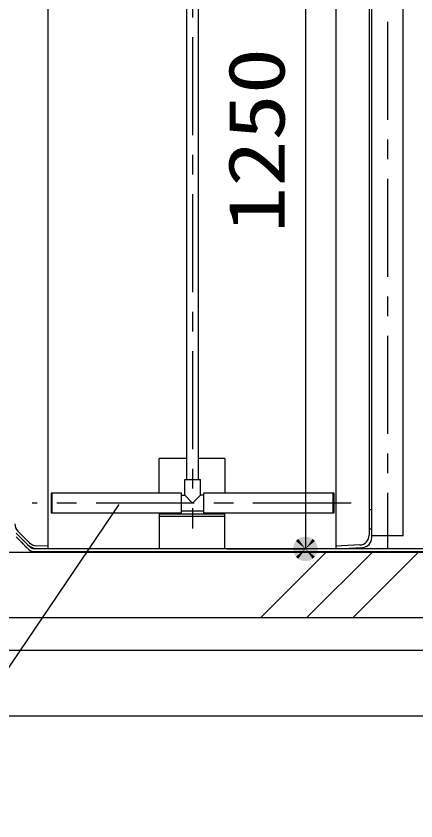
# Model space of a CAD drawing. Units: millimetres, scale not verified. Extents: x -22761 to 8910, y -6308 to 6308.
# Drawn here: x -3940 to -3329, y -4006 to -2776 of the extents above; entities that cross this region are included whole.
import ezdxf
from ezdxf.enums import TextEntityAlignment as Align

# ---------------------------------------------------------------- set-up
doc = ezdxf.new("R2010")
doc.units = ezdxf.units.MM
doc.header["$LTSCALE"] = 30
doc.linetypes.add('CHAIN1', pattern=[8, 5, -1, 1, -1])
for name, color, linetype, lineweight in [('0-2_空気管', 3, 'Continuous', 25), ('0-3_機器', 3, 'Continuous', 25), ('0-F_00クル-フ-6寸法', 132, 'Continuous', 25)]:
    doc.layers.add(name, color=color, linetype=linetype, lineweight=lineweight)
doc.styles.add('ＭＳ ゴシック', font='')
doc.styles.get('ＭＳ ゴシック').set_extended_font_data('MS Gothic')

msp = doc.modelspace()

# ---------------------------------------------------------------- linework, layer by layer
at = {"layer": '0-2_空気管', "linetype": 'CHAIN1'}
for p, q in [((-3372.33, -2065.11), (-3372.33, -3590.71)), ((-3670.52, -2088.51), (-3670.52, -3559.71)), ((-3428.08, -3520.71), (-3915.77, -3520.71))]:
    msp.add_line(p, q, dxfattribs=at)
at = {"layer": '0-2_空気管'}
for p, q in [((-3679.52, -2163.51), (-3679.52, -3484.71)), ((-3661.52, -3484.71), (-3661.52, -2165.43)), ((-3451.32, -2167.83), (-3451.32, -3590.71)), ((-3400.32, -2177.83), (-3400.32, -3569.8)), ((-3396.32, -3573.59), (-3396.32, -2177.83)), ((-3396.33, -3570.71), (-3396.33, -2259.71)), ((-3348.33, -3570.71), (-3348.33, -2259.71)), ((-3721.32, -3505.71), (-3721.32, -3452.59)), ((-3679.52, -3452.59), (-3721.32, -3452.59)), ((-3621.32, -3452.59), (-3661.52, -3452.59)), ((-3621.32, -3452.59), (-3621.32, -3505.71)), ((-3682.52, -3484.71), (-3658.52, -3484.71)), ((-3682.52, -3508.71), (-3682.52, -3484.71)), ((-3658.52, -3508.71), (-3658.52, -3484.71)), ((-3887.02, -3505.71), (-3887.02, -3535.71)), ((-3885.52, -3505.71), (-3885.52, -3535.71)), ((-3687.52, -3508.71), (-3682.52, -3508.71)), ((-3653.52, -3508.71), (-3658.52, -3508.71)), ((-3454.02, -3505.71), (-3653.52, -3505.71)), ((-3455.52, -3535.71), (-3455.52, -3505.71)), ((-3454.02, -3535.71), (-3454.02, -3505.71)), ((-3887.02, -3535.71), (-3687.52, -3535.71)), ((-3721.32, -3535.71), (-3721.32, -3590.71)), ((-3621.32, -3537.71), (-3721.32, -3537.71)), ((-3721.32, -3540.71), (-3621.32, -3540.71)), ((-3687.52, -3532.71), (-3653.52, -3532.71)), ((-3621.32, -3590.71), (-3621.32, -3535.71)), ((-3400.32, -3530.71), (-3396.32, -3530.71)), ((-3940.46, -3566.57), (-3922.97, -3584.07)), ((-3920.14, -3581.24), (-3937.64, -3563.74)), ((-3396.32, -3560.71), (-3400.32, -3560.71)), ((-3348.33, -3570.71), (-3396.33, -3570.71)), ((-3891.33, -3586.71), (-3909.52, -3585.91)), ((-3414.54, -3584.78), (-3451.32, -3586.71)), ((-3451.32, -3590.71), (-3410.54, -3588.57))]:
    msp.add_line(p, q, dxfattribs=at)
for points in [[(-3909.69, -3589.91), (-3891.33, -3590.71), (-3891.33, -2350.71)], [(-3687.52, -3535.71), (-3687.52, -3505.71), (-3887.02, -3505.71)], [(-3682.52, -3508.71), (-3670.52, -3520.71), (-3658.52, -3508.71)], [(-3653.52, -3505.71), (-3653.52, -3535.71), (-3454.02, -3535.71)], [(-3783.42, -3523.08), (-4111.18, -4006.49), (-4491.62, -4006.49)], [(-3919.92, -3587.12), (-3920.93, -3586.11), (-3921.35, -3585.69), (-3921.8, -3585.24), (-3922.28, -3584.76), (-3923.78, -3583.26), (-3924.29, -3582.75), (-3925.93, -3581.12), (-3926.53, -3580.52), (-3928.59, -3578.45), (-3929.37, -3577.68), (-3930.17, -3576.89), (-3930.97, -3576.08), (-3932.56, -3574.5), (-3933.3, -3573.75), (-3934, -3573.05), (-3934.65, -3572.42), (-3936.73, -3570.33), (-3937.18, -3569.89), (-3938.85, -3568.21), (-3939.25, -3567.81), (-3940.58, -3566.48)], [(-3940.55, -3572.17), (-3940.19, -3572.54), (-3939.8, -3572.92), (-3938.19, -3574.52), (-3937.77, -3574.95), (-3937.32, -3575.4), (-3936.84, -3575.87), (-3936.32, -3576.39), (-3935.76, -3576.96), (-3933.75, -3578.96), (-3933, -3579.71), (-3932.22, -3580.48), (-3929.93, -3582.77), (-3929.22, -3583.48), (-3927.94, -3584.76), (-3927.36, -3585.34), (-3926.28, -3586.42), (-3925.78, -3586.92), (-3925.29, -3587.42), (-3924.8, -3587.9), (-3923.37, -3589.32), (-3922.93, -3589.76), (-3920.91, -3591.79), (-3920.75, -3591.94), (-3920.61, -3592.08), (-3920.52, -3592.17), (-3920.42, -3592.27), (-3920.31, -3592.37)], [(-3222.34, -3590.71), (-3912.61, -3590.71), (-3912.74, -3590.71), (-3912.87, -3590.7), (-3913.02, -3590.7), (-3913.18, -3590.69), (-3913.34, -3590.68), (-3913.51, -3590.67), (-3913.67, -3590.65), (-3913.84, -3590.62), (-3914.01, -3590.59), (-3914.19, -3590.56), (-3914.37, -3590.51), (-3914.57, -3590.46), (-3914.78, -3590.4), (-3915, -3590.32), (-3915.24, -3590.24), (-3915.5, -3590.14), (-3915.76, -3590.04), (-3916.02, -3589.93), (-3916.28, -3589.82), (-3916.54, -3589.71), (-3916.79, -3589.59), (-3917.02, -3589.48), (-3917.23, -3589.38), (-3917.42, -3589.27), (-3917.59, -3589.17), (-3917.76, -3589.07), (-3917.9, -3588.98), (-3918.04, -3588.88), (-3918.18, -3588.77), (-3918.3, -3588.67), (-3918.43, -3588.57), (-3918.55, -3588.47), (-3918.66, -3588.36), (-3918.77, -3588.26), (-3918.87, -3588.17), (-3918.96, -3588.08), (-3919.25, -3587.78), (-3919.92, -3587.12)], [(-3920.31, -3592.37), (-3920.19, -3592.47), (-3920.07, -3592.58), (-3919.94, -3592.69), (-3919.81, -3592.79), (-3919.68, -3592.89), (-3919.54, -3592.99), (-3919.38, -3593.09), (-3919.22, -3593.19), (-3919.04, -3593.29), (-3918.85, -3593.39), (-3918.64, -3593.5), (-3918.41, -3593.61), (-3918.16, -3593.72), (-3917.91, -3593.84), (-3917.64, -3593.95), (-3917.38, -3594.06), (-3917.12, -3594.15), (-3916.86, -3594.25), (-3916.62, -3594.33), (-3916.4, -3594.4), (-3916.19, -3594.47), (-3916, -3594.52), (-3915.81, -3594.56), (-3915.64, -3594.6), (-3915.47, -3594.62), (-3915.3, -3594.65), (-3915.14, -3594.67), (-3914.98, -3594.68), (-3914.82, -3594.69), (-3914.66, -3594.7), (-3914.52, -3594.71), (-3914.38, -3594.71), (-3222.34, -3594.71)]]:
    msp.add_lwpolyline(points, dxfattribs=at)
for centre, radius, start, end in [((-3926.32, -3552.43), 16, 180, 225), ((-3415.32, -3569.8), 15, 273, 0), ((-3411.32, -3573.59), 15, 273, 0), ((-3908.82, -3569.93), 20, 225, 267.5), ((-3908.82, -3569.93), 16, 225, 267.5)]:
    msp.add_arc(centre, radius, start, end, dxfattribs=at)
at = {"layer": '0-3_機器', "color": 2}
for p, q in [((-5806.32, -3595.71), (-3036.3, -3595.71)), ((-3566.15, -3695.71), (-3466.15, -3595.71)), ((-3495.44, -3695.71), (-3395.44, -3595.71)), ((-3424.73, -3695.71), (-3324.73, -3595.71)), ((-5856.32, -3695.71), (-2986.3, -3695.71)), ((-5856.32, -3745.71), (-2986.3, -3745.71)), ((-5856.32, -3845.71), (-2986.3, -3845.71))]:
    msp.add_line(p, q, dxfattribs=at)
at = {"layer": '0-F_00クル-フ-6寸法', "color": 4}
for p in [(-3497.83, -2340.71), (-3617.83, -3590.71)]:
    msp.add_line(p, (-3497.83, -3590.71), dxfattribs=at)
at = {"layer": '0-F_00クル-フ-6寸法'}
for points in [[(-3497.83, -3590.71), (-3513.66, -3580.66), (-3512.28, -3578.76)], [(-3497.83, -3590.71), (-3512.28, -3578.76), (-3510.67, -3577.04)], [(-3497.83, -3590.71), (-3510.67, -3577.04), (-3508.85, -3575.54)], [(-3497.83, -3590.71), (-3508.85, -3575.54), (-3506.86, -3574.28)], [(-3497.83, -3590.71), (-3506.86, -3574.28), (-3504.73, -3573.28)], [(-3497.83, -3590.71), (-3504.73, -3573.28), (-3502.49, -3572.55)], [(-3497.83, -3590.71), (-3502.49, -3572.55), (-3500.18, -3572.11)], [(-3497.83, -3590.71), (-3500.18, -3572.11), (-3497.83, -3571.96)], [(-3497.83, -3590.71), (-3497.83, -3571.96), (-3495.48, -3572.11)], [(-3497.83, -3590.71), (-3495.48, -3572.11), (-3493.17, -3572.55)], [(-3497.83, -3590.71), (-3493.17, -3572.55), (-3490.93, -3573.28)], [(-3497.83, -3590.71), (-3490.93, -3573.28), (-3488.8, -3574.28)], [(-3497.83, -3590.71), (-3488.8, -3574.28), (-3486.81, -3575.54)], [(-3497.83, -3590.71), (-3486.81, -3575.54), (-3485, -3577.04)], [(-3497.83, -3590.71), (-3485, -3577.04), (-3483.38, -3578.76)], [(-3497.83, -3590.71), (-3483.38, -3578.76), (-3482, -3580.66)], [(-3497.83, -3590.71), (-3516.54, -3589.53), (-3516.25, -3587.2)], [(-3497.83, -3590.71), (-3516.54, -3591.89), (-3516.54, -3589.53)], [(-3497.83, -3590.71), (-3516.25, -3594.22), (-3516.54, -3591.89)], [(-3497.83, -3590.71), (-3516.25, -3587.2), (-3515.66, -3584.92)], [(-3497.83, -3590.71), (-3515.66, -3596.5), (-3516.25, -3594.22)], [(-3497.83, -3590.71), (-3515.66, -3584.92), (-3514.8, -3582.73)], [(-3497.83, -3590.71), (-3514.8, -3598.69), (-3515.66, -3596.5)], [(-3497.83, -3590.71), (-3514.8, -3582.73), (-3513.66, -3580.66)], [(-3497.83, -3590.71), (-3513.66, -3600.76), (-3514.8, -3598.69)], [(-3497.83, -3590.71), (-3512.28, -3602.66), (-3513.66, -3600.76)], [(-3497.83, -3590.71), (-3510.67, -3604.38), (-3512.28, -3602.66)], [(-3497.83, -3590.71), (-3508.85, -3605.88), (-3510.67, -3604.38)], [(-3497.83, -3590.71), (-3506.86, -3607.14), (-3508.85, -3605.88)], [(-3497.83, -3590.71), (-3504.73, -3608.14), (-3506.86, -3607.14)], [(-3497.83, -3590.71), (-3502.49, -3608.87), (-3504.73, -3608.14)], [(-3497.83, -3590.71), (-3500.18, -3609.31), (-3502.49, -3608.87)], [(-3497.83, -3590.71), (-3497.83, -3609.46), (-3500.18, -3609.31)], [(-3497.83, -3590.71), (-3482, -3580.66), (-3480.87, -3582.73)], [(-3497.83, -3590.71), (-3480.87, -3582.73), (-3480, -3584.92)], [(-3497.83, -3590.71), (-3480, -3584.92), (-3479.41, -3587.2)], [(-3497.83, -3590.71), (-3479.41, -3587.2), (-3479.12, -3589.53)], [(-3497.83, -3590.71), (-3479.12, -3589.53), (-3479.12, -3591.89)], [(-3497.83, -3590.71), (-3495.48, -3609.31), (-3497.83, -3609.46)], [(-3497.83, -3590.71), (-3493.17, -3608.87), (-3495.48, -3609.31)], [(-3497.83, -3590.71), (-3490.93, -3608.14), (-3493.17, -3608.87)], [(-3497.83, -3590.71), (-3488.8, -3607.14), (-3490.93, -3608.14)], [(-3497.83, -3590.71), (-3486.81, -3605.88), (-3488.8, -3607.14)], [(-3497.83, -3590.71), (-3485, -3604.38), (-3486.81, -3605.88)], [(-3497.83, -3590.71), (-3483.38, -3602.66), (-3485, -3604.38)], [(-3497.83, -3590.71), (-3482, -3600.76), (-3483.38, -3602.66)], [(-3497.83, -3590.71), (-3480.87, -3598.69), (-3482, -3600.76)], [(-3497.83, -3590.71), (-3480, -3596.5), (-3480.87, -3598.69)], [(-3497.83, -3590.71), (-3479.41, -3594.22), (-3480, -3596.5)], [(-3497.83, -3590.71), (-3479.12, -3591.89), (-3479.41, -3594.22)]]:
    msp.add_solid(points, dxfattribs=at)

# ---------------------------------------------------------------- texts
at = {"layer": '0-F_00クル-フ-6寸法', "color": 3, "style": 'ＭＳ ゴシック', "width": 1.2}
msp.add_text('1250', height=86.66, rotation=90, dxfattribs=at).set_placement((-3503.68, -3107.99), align=Align.BOTTOM_LEFT)

doc.saveas('drawing.dxf')
